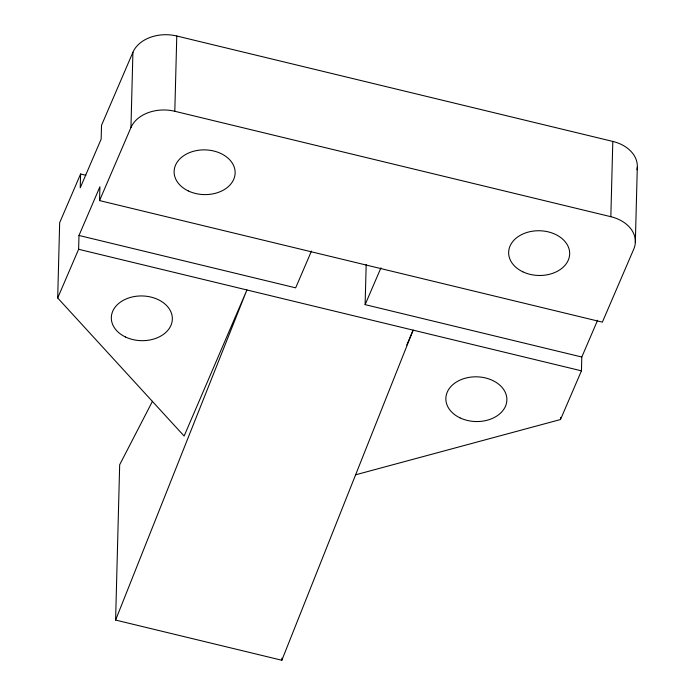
<?xml version="1.0" encoding="UTF-8"?>
<svg xmlns="http://www.w3.org/2000/svg" width="695" height="695" viewBox="0 0 695 695"><rect width="100%" height="100%" fill="white"/><g stroke="black" fill="none" stroke-linecap="round" stroke-linejoin="round"><path stroke-width="1.04" d="M406.74 345.059L413.151 330.151L281.84 660.25L115.605 620.062L246.916 289.963L184.123 436.034L57.694 297.973L59.666 222.695L80.594 174.011L85.85 175.279M57.694 297.973L78.622 249.279L78.987 235.466L99.915 186.773L99.55 200.586L602.374 322.141L633.77 249.105A35.002 25.646 1.5 0 0 610.836 216.692L612.808 141.424L176.782 36.01A35.002 25.646 1.5 0 0 132.919 52.281L101.522 125.317L101.157 139.13L80.229 187.824L80.594 174.011M115.605 620.062L119.67 464.773L152.466 401.284M99.55 200.586L130.947 127.55L132.919 52.281M130.947 127.55A35.002 25.646 1.5 0 1 174.81 111.278L176.782 36.01M281.84 660.25L281.892 658.096M355.588 474.815L560.509 419.528L581.446 370.835L581.802 357.022L365.127 304.636L366.178 264.578M560.509 419.528L560.57 417.374M635.334 242.529L637.306 167.26M311.464 251.077L295.662 287.843L78.987 235.466M365.127 304.636L380.93 267.87M581.802 357.022L597.604 320.256M174.81 111.278L610.836 216.692M78.622 249.279L581.446 370.835M612.808 141.424A35.002 25.646 1.5 0 1 636.994 169.771M522.805 271.797A30.519 22.362 1.5 0 0 569.648 254.422A30.519 22.362 1.5 0 0 525.02 233.12A30.519 22.362 1.5 0 0 522.805 271.797M188.275 190.925A30.519 22.362 1.5 0 0 235.118 173.541A30.519 22.362 1.5 0 0 190.491 152.248A30.519 22.362 1.5 0 0 188.275 190.925M125.482 336.997A30.519 22.362 1.5 0 0 172.325 319.613A30.519 22.362 1.5 0 0 127.698 298.32A30.519 22.362 1.5 0 0 125.482 336.997M460.012 417.869A30.519 22.362 1.5 0 0 506.855 400.494A30.519 22.362 1.5 0 0 462.227 379.192A30.519 22.362 1.5 0 0 460.012 417.869"/></g></svg>
